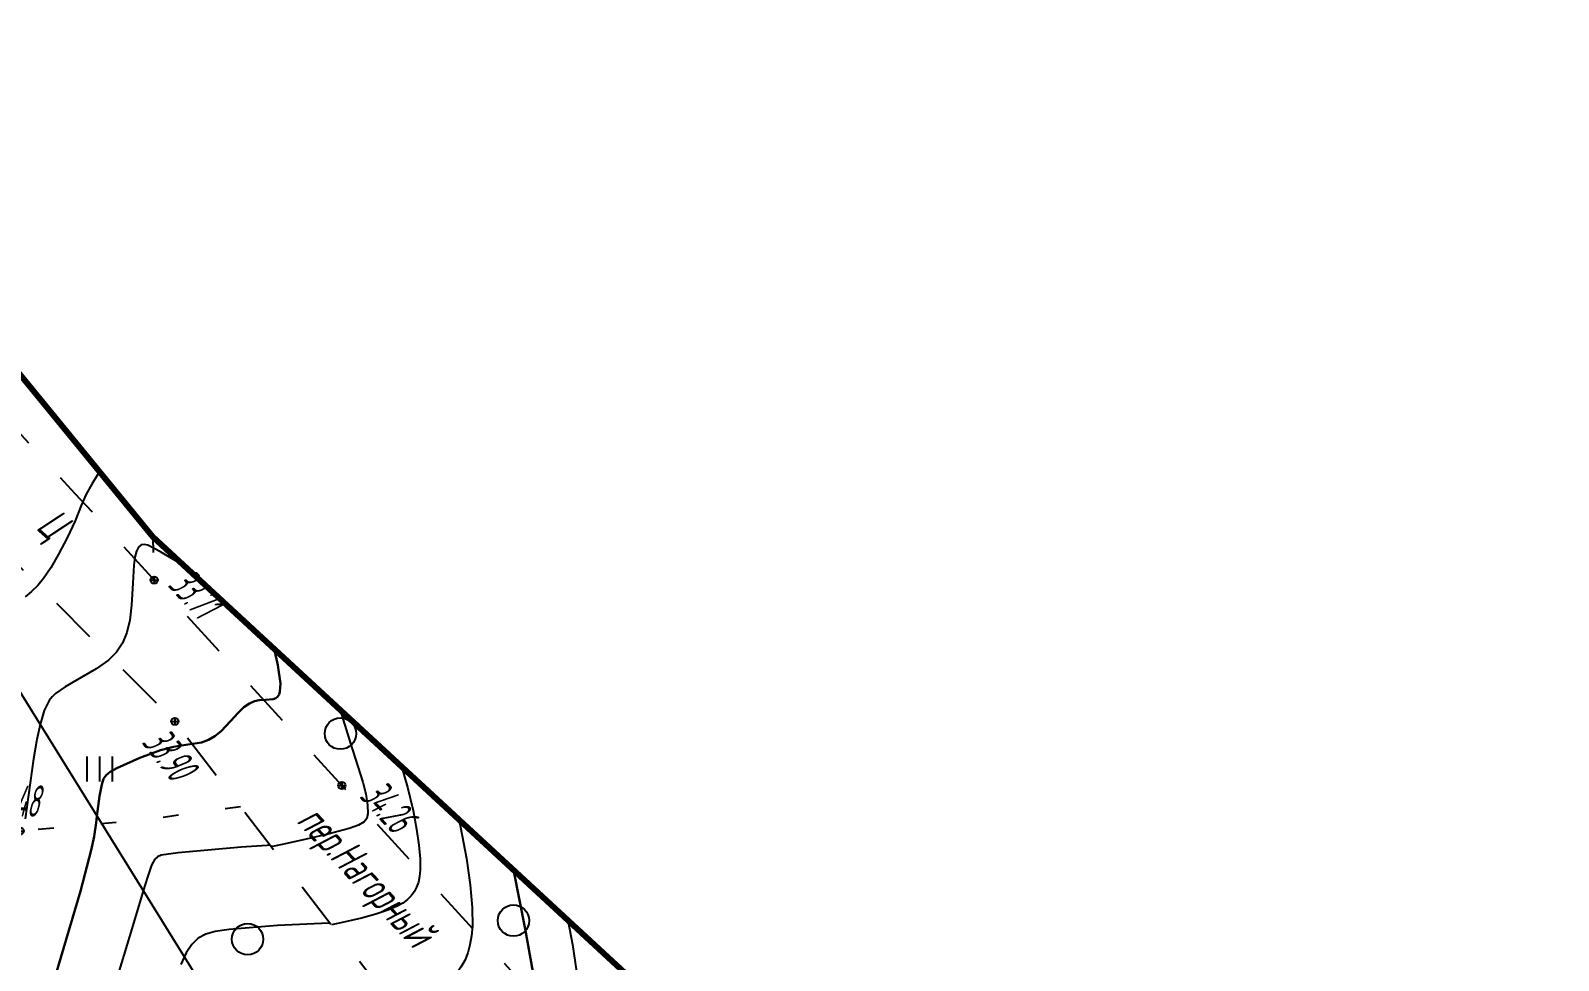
# Model space of a CAD drawing. Extents: x 1233805 to 1234355, y 654698 to 655114.
# Drawn here: x 1234279.21 to 1234327.97, y 654898.57 to 654928.25 of the extents above; entities that cross this region are included whole.
import ezdxf

# ---------------------------------------------------------------- set-up
doc = ezdxf.new("R2010")
doc.units = 0
doc.linetypes.add('ИИDash_05_15', pattern=[2, 0.5, -1.5])
doc.linetypes.add('ИИDash_15_15', pattern=[3, 1.5, -1.5])
for name, color, linetype, lineweight in [('ИИ_ГОРИЗОНТАЛИ_ОСН', 32, 'Continuous', 25), ('ИИ_ГОРИЗОНТАЛИ_УТОЛЩ', 32, 'Continuous', 30), ('ИИ_ДОРОГИ_АД', 7, 'Continuous', 25), ('ИИ_ЛЭП_НН', 250, 'Continuous', 25), ('ИИ_ОТМЕТКИ', 7, 'Continuous', 25), ('ИИ_УГОДЬЯ', 7, 'Continuous', 25)]:
    doc.layers.add(name, color=color, linetype=linetype, lineweight=lineweight)
doc.layers.add('Оформление точек', color=7, linetype='Continuous')
doc.styles.add('VNIPISIMPLEXCUR', font='simplex.shx', dxfattribs={"width": 0.8, "oblique": 15})
doc.styles.add('ГОСТ 2.304 КУРСИВ', font='cs_gost2304.shx', dxfattribs={"oblique": 15})

# ---------------------------------------------------------------- blocks, each defined once
blk = doc.blocks.new('ИИ05368')
at = {"color": 0, "linetype": 'Continuous'}
blk.add_circle((0, 0), 1, dxfattribs=at)
blk = doc.blocks.new('ии05402')
at = {"color": 0, "linetype": 'Continuous', "lineweight": 25}
for points in [[(-0.8, 0), (-0.8, 1.6)], [(0, 0), (0, 1.6)], [(0.8, 0), (0.8, 1.6)]]:
    blk.add_lwpolyline(points, dxfattribs=at)
blk = doc.blocks.new('PICKET')
at = {"color": 0, "linetype": 'Continuous', "lineweight": 25}
for p, q in [((-0.23, 0), (0.23, 0)), ((0, 0.23), (0, -0.23))]:
    blk.add_line(p, q, dxfattribs=at)
blk.add_circle((0, 0), 0.23, dxfattribs=at)
at = {"color": 0, "linetype": 'Continuous', "style": 'VNIPISIMPLEXCUR', "oblique": 15, "width": 0.8}
blk.add_attdef('OTMETKA', (1.25, 0.3), '', height=2, dxfattribs=at)
at = {"color": 8, "linetype": 'Continuous', "style": 'VNIPISIMPLEXCUR', "oblique": 15, "width": 0.8, "flags": 1}
blk.add_attdef('NOMER', (1.25, -2.7), '', height=2, dxfattribs=at)

msp = doc.modelspace()

# ---------------------------------------------------------------- linework, layer by layer
at = {"layer": 'ИИ_ГОРИЗОНТАЛИ_ОСН', "flags": 128}
for points, elevation in [([(1234281.417, 654914.157), (1234281.346, 654914.067), (1234281.157, 654913.775), (1234280.981, 654913.454), (1234280.825, 654913.088), (1234280.629, 654912.604), (1234280.373, 654912.06), (1234280.102, 654911.54), (1234279.848, 654911.105), (1234279.615, 654910.764), (1234279.433, 654910.543), (1234279.239, 654910.349), (1234279.029, 654910.178)], 33), ([(1234284.048, 654911.222), (1234283.877, 654911.302), (1234283.455, 654911.548), (1234283.354, 654911.61), (1234282.946, 654911.825), (1234282.83, 654911.851), (1234282.737, 654911.833), (1234282.65, 654911.762), (1234282.583, 654911.635), (1234282.533, 654911.444), (1234282.499, 654911.184), (1234282.468, 654910.614), (1234282.43, 654909.916), (1234282.374, 654909.435), (1234282.282, 654909.035), (1234282.144, 654908.702), (1234281.953, 654908.416), (1234281.697, 654908.159), (1234281.304, 654907.877), (1234280.695, 654907.525), (1234280.308, 654907.306), (1234280.005, 654907.094), (1234279.896, 654906.986), (1234279.803, 654906.865), (1234279.644, 654906.55), (1234279.509, 654906.107), (1234279.406, 654905.629), (1234279.297, 654905.004), (1234279.029, 654903.097)], 33.5), ([(1234289.093, 654906.563), (1234289.476, 654905.321), (1234289.493, 654905.265), (1234289.809, 654904.26), (1234289.903, 654903.89), (1234289.96, 654903.525), (1234289.973, 654903.259), (1234289.941, 654903.107), (1234289.849, 654902.994), (1234289.669, 654902.89), (1234289.38, 654902.784), (1234288.74, 654902.609), (1234288.003, 654902.439), (1234287.383, 654902.305), (1234287.181, 654902.262), (1234287.037, 654902.231), (1234286.922, 654902.206), (1234286.91, 654902.204), (1234286.891, 654902.2)], 34.5), ([(1234291.043, 654904.763), (1234291.241, 654904.104), (1234291.415, 654903.356), (1234291.526, 654902.759), (1234291.6, 654902.253), (1234291.638, 654901.82), (1234291.64, 654901.461), (1234291.621, 654901.253), (1234291.583, 654901.07), (1234291.527, 654900.907), (1234291.45, 654900.762), (1234291.353, 654900.631), (1234291.232, 654900.513), (1234291.086, 654900.405), (1234290.912, 654900.306), (1234290.608, 654900.174), (1234290.226, 654900.045), (1234289.771, 654899.923), (1234289.208, 654899.796), (1234288.807, 654899.71)], 35), ([(1234292.87, 654903.076), (1234292.927, 654902.822), (1234293.116, 654901.825), (1234293.24, 654900.982), (1234293.304, 654900.26), (1234293.308, 654899.664), (1234293.28, 654899.356), (1234293.23, 654899.071), (1234293.158, 654898.81), (1234293.062, 654898.571), (1234292.943, 654898.354), (1234292.801, 654898.158), (1234292.635, 654897.983), (1234292.444, 654897.828), (1234292.167, 654897.658), (1234291.842, 654897.513), (1234291.474, 654897.392), (1234291.034, 654897.286), (1234290.842, 654897.246), (1234290.815, 654897.24), (1234290.735, 654897.223), (1234290.724, 654897.22), (1234290.723, 654897.22)], 35.5), ([(1234286.854, 654902.248), (1234286.761, 654902.244), (1234285.925, 654902.185), (1234283.914, 654902.003), (1234283.377, 654901.927), (1234283.258, 654901.881), (1234283.175, 654901.808), (1234283.066, 654901.612), (1234282.946, 654901.265), (1234282.854, 654900.961), (1234282.366, 654899.341), (1234280.604, 654893.557)], 34.5), ([(1234288.77, 654899.758), (1234288.487, 654899.748), (1234287.089, 654899.683), (1234285.54, 654899.555), (1234285.103, 654899.498), (1234284.803, 654899.414), (1234284.555, 654899.28), (1234284.35, 654899.086), (1234284.172, 654898.817), (1234284, 654898.448)], 35), ([(1234296.359, 654899.854), (1234296.5, 654899.082), (1234296.685, 654897.862), (1234296.794, 654896.829), (1234296.824, 654895.995), (1234296.808, 654895.627), (1234296.771, 654895.279), (1234296.712, 654894.951), (1234296.631, 654894.641), (1234296.531, 654894.354), (1234296.408, 654894.077), (1234296.261, 654893.808), (1234296.063, 654893.494), (1234295.619, 654892.854), (1234295.458, 654892.667), (1234295.305, 654892.53), (1234295.175, 654892.443), (1234295.029, 654892.37), (1234294.685, 654892.268), (1234294.555, 654892.241)], 36.5)]:
    msp.add_lwpolyline(points, dxfattribs=dict(at, elevation=elevation))
at = {"layer": 'ИИ_ГОРИЗОНТАЛИ_УТОЛЩ', "flags": 128}
for points, elevation in [([(1234286.976, 654908.518), (1234287.094, 654907.994), (1234287.179, 654907.414), (1234287.167, 654907.152), (1234287.137, 654907.059), (1234287.092, 654906.988), (1234287.032, 654906.94), (1234286.954, 654906.91), (1234286.707, 654906.89), (1234286.504, 654906.881), (1234286.356, 654906.852), (1234286.19, 654906.777), (1234286.015, 654906.652), (1234285.828, 654906.476), (1234285.584, 654906.206), (1234285.287, 654905.885), (1234285.091, 654905.726), (1234284.884, 654905.61), (1234284.662, 654905.533), (1234284.385, 654905.481), (1234284.231, 654905.461), (1234283.772, 654905.389), (1234283.358, 654905.28), (1234282.698, 654905.036), (1234281.964, 654904.709), (1234281.742, 654904.588), (1234281.614, 654904.486), (1234281.534, 654904.364), (1234281.476, 654904.183), (1234281.408, 654903.813), (1234281.323, 654903.177), (1234281.296, 654902.967), (1234281.232, 654902.531), (1234281.143, 654902.091), (1234280.801, 654900.781), (1234279.544, 654896.544)], 34), ([(1234294.615, 654901.464), (1234294.995, 654899.576), (1234295.241, 654898.222), (1234295.291, 654897.811), (1234295.305, 654897.491), (1234295.282, 654897.223), (1234295.218, 654896.987), (1234295.108, 654896.758), (1234294.907, 654896.44), (1234294.615, 654896.011), (1234294.371, 654895.691), (1234294.137, 654895.43), (1234293.914, 654895.228), (1234293.692, 654895.077), (1234293.444, 654894.953), (1234293.173, 654894.855), (1234292.859, 654894.777), (1234292.639, 654894.731)], 36)]:
    msp.add_lwpolyline(points, dxfattribs=dict(at, elevation=elevation))
at = {"layer": 'ИИ_ДОРОГИ_АД', "linetype": 'ИИDash_15_15', "flags": 128}
for points in [[(1234213.689, 655099.962), (1234213.921, 655098.753), (1234214.756, 655094.348), (1234215.671, 655090.473), (1234216.569, 655087.125), (1234217.353, 655084.304), (1234217.716, 655082.581), (1234218.19, 655080.016), (1234218.633, 655076.29), (1234218.842, 655072.548), (1234219.103, 655068.474), (1234219.54, 655064.69), (1234219.834, 655061.188), (1234220.106, 655058.8), (1234221.076, 655053.356), (1234221.621, 655046.565), (1234222.197, 655041.188), (1234222.989, 655033.473), (1234223.714, 655026.596), (1234224.004, 655024.428), (1234224.49, 655020.575), (1234225.872, 655015.393), (1234227.486, 655007.795), (1234229.28, 654999.274), (1234233.77, 654983.899), (1234235.28, 654979.948), (1234242.599, 654962.411), (1234246.914, 654949.166), (1234249.599, 654944.45), (1234253.621, 654941.616), (1234256.584, 654938.131), (1234261.761, 654932.995), (1234264.242, 654931.245), (1234280.624, 654913.48), (1234302.793, 654889.213), (1234306.3, 654883.673), (1234310.274, 654879.467)], [(1234227.501, 654902.153), (1234224.602, 654901.685), (1234225.378, 654907.925), (1234227.377, 654914.463), (1234231.841, 654924.21), (1234238.254, 654934.402), (1234241.604, 654937.528), (1234244.319, 654938.33), (1234248.18, 654938.091), (1234251.947, 654936.636), (1234254.928, 654934.611), (1234262.621, 654928.458), (1234272.736, 654917.242), (1234283.81, 654906.203), (1234297.287, 654888.691), (1234305.246, 654869.004), (1234307.563, 654864.702), (1234310.214, 654860.095)]]:
    msp.add_lwpolyline(points, dxfattribs=at)
at = {"layer": 'ИИ_ЛЭП_НН', "flags": 128}
msp.add_lwpolyline([(1234213.717, 655063.816), (1234224.994, 655027.75), (1234230.474, 655001.937), (1234232.261, 654974.732), (1234235.873, 654942.857), (1234254.685, 654930.295), (1234274.578, 654914.045), (1234301.425, 654870.757), (1234315.062, 654850.276)], dxfattribs=at)
at = {"layer": 'ИИ_УГОДЬЯ', "linetype": 'ИИDash_05_15', "flags": 128}
for points in [[(1234283.108, 654912.091), (1234283.151, 654910.713)], [(1234285.911, 654903.474), (1234282.647, 654903.033), (1234278.871, 654902.702), (1234277.054, 654901.349), (1234275.552, 654897.05), (1234272.682, 654894.709), (1234270.754, 654894.136), (1234265.733, 654887.181), (1234263.846, 654881.812), (1234265.389, 654879.327), (1234273.623, 654881.807), (1234275.272, 654883.121), (1234279.18, 654880.476), (1234278.794, 654876.139), (1234279.605, 654871.89), (1234278.546, 654865.536), (1234277.305, 654863.325), (1234278.11, 654860.428), (1234279.469, 654858.997), (1234281.674, 654858.331), (1234283.673, 654858.728), (1234284.072, 654859.628), (1234284.414, 654863.199), (1234285.125, 654865.724), (1234287.522, 654866.311), (1234294.333, 654865.8), (1234298.565, 654869.411), (1234300.324, 654875.089), (1234301.267, 654878.847)]]:
    msp.add_lwpolyline(points, dxfattribs=at)
at = {"layer": 'Оформление точек', "color": 41, "lineweight": 80}
msp.add_lwpolyline([(1234024.617, 654701.92), (1234177.241, 654711.682), (1234295.345, 654734.761), (1234323.422, 654753.319), (1234327.972, 654819.626), (1234312.866, 654855.488), (1234309.369, 654887.84), (1234283.108, 654912.091), (1234263.065, 654936.588)], dxfattribs=at)

# ---------------------------------------------------------------- block references
at = {"layer": 'ИИ_ОТМЕТКИ'}
ref = msp.add_blockref('PICKET', (1234283.151, 654910.713, 33.712), dxfattribs=dict(at, xscale=0.5, yscale=0.5, zscale=0.5))
ref.add_attrib('OTMETKA', '33.71', (1234283.554, 654910.537, 33.712), dxfattribs={"layer": '0', "color": 0, "linetype": 'Continuous', "height": 1, "rotation": 312.414, "style": 'ГОСТ 2.304 КУРСИВ', "oblique": 15, "width": 0.65})
ref = msp.add_blockref('PICKET', (1234283.81, 654906.203, 33.904), dxfattribs=dict(at, xscale=0.5, yscale=0.5, zscale=0.5))
ref.add_attrib('OTMETKA', '33.90', (1234282.726, 654905.531, 33.904), dxfattribs={"layer": '0', "color": 0, "linetype": 'Continuous', "height": 1, "rotation": 307.5799, "style": 'ГОСТ 2.304 КУРСИВ', "oblique": 15, "width": 0.65})
ref = msp.add_blockref('PICKET', (1234289.142, 654904.156, 34.26), dxfattribs=dict(at, xscale=0.5, yscale=0.5, zscale=0.5))
ref.add_attrib('OTMETKA', '34.26', (1234289.674, 654903.796, 34.26), dxfattribs={"layer": '0', "color": 0, "linetype": 'Continuous', "height": 1, "rotation": 312.414, "style": 'ГОСТ 2.304 КУРСИВ', "oblique": 15, "width": 0.65})
ref = msp.add_blockref('PICKET', (1234278.871, 654902.702, 33.479), dxfattribs=dict(at, xscale=0.5, yscale=0.5, zscale=0.5))
ref.add_attrib('OTMETKA', '33.48', (1234277.784, 654903.158, 33.479), dxfattribs={"layer": '0', "color": 0, "linetype": 'Continuous', "height": 1, "style": 'ГОСТ 2.304 КУРСИВ', "oblique": 15, "width": 0.65})
at = {"layer": 'ИИ_УГОДЬЯ', "xscale": 0.5, "yscale": 0.5, "zscale": 0.5}
for name, p in [('ИИ05368', (1234289.095, 654905.811)), ('ии05402', (1234281.417, 654904.284)), ('ИИ05368', (1234294.618, 654899.843)), ('ИИ05368', (1234286.133, 654899.251))]:
    msp.add_blockref(name, p, dxfattribs=at)

# ---------------------------------------------------------------- texts
at = {"layer": 'ИИ_ДОРОГИ_АД', "style": 'ГОСТ 2.304 КУРСИВ', "oblique": 15, "width": 0.8}
for s, rotation, p in [('Ц', 318.4233, (1234279.345, 654912.358)), ('пер.Нагорный', 312.6796, (1234287.666, 654903.003))]:
    msp.add_text(s, height=1, rotation=rotation, dxfattribs=at).set_placement(p)

doc.saveas('drawing.dxf')
